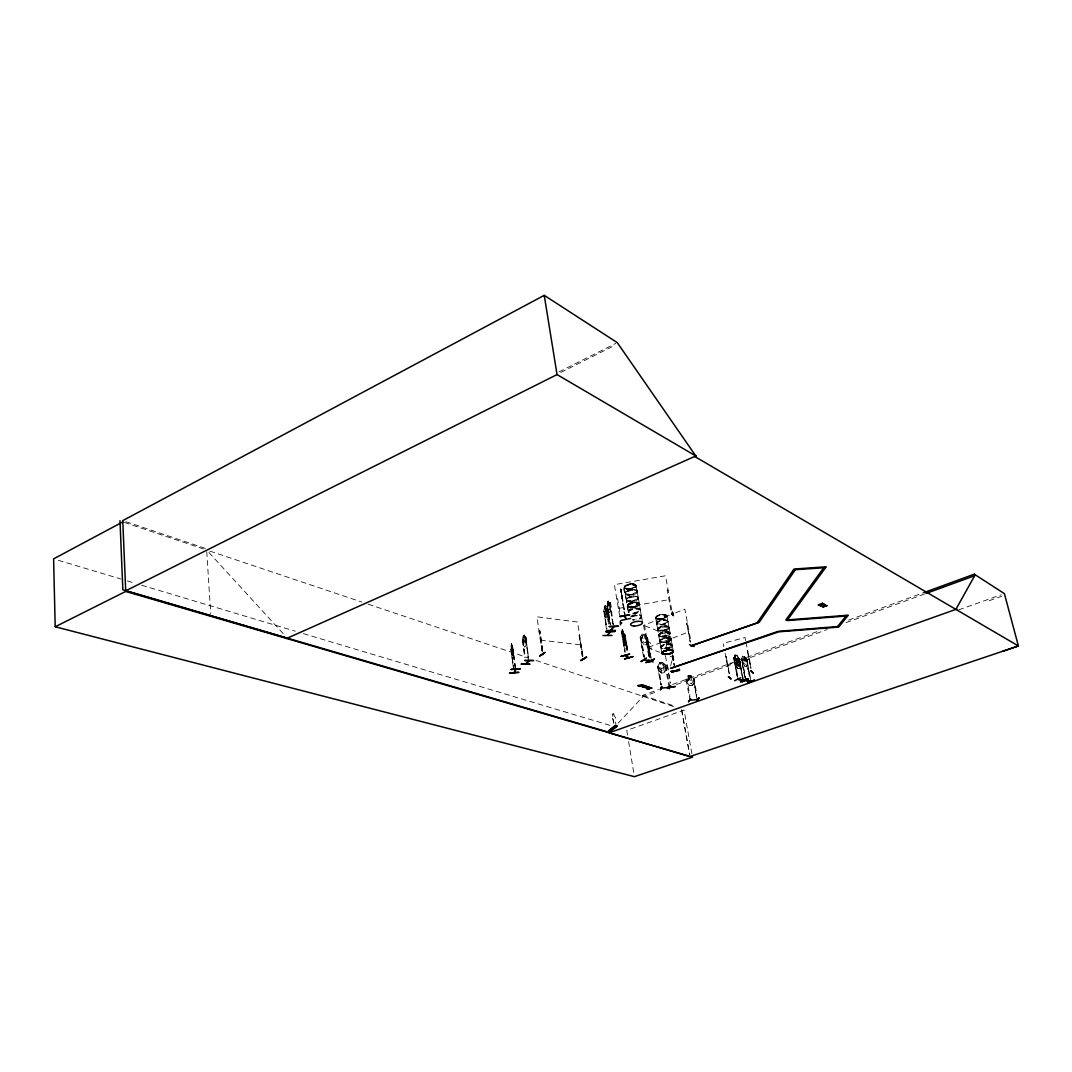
<?xml version="1.0" encoding="UTF-8"?>
<svg xmlns="http://www.w3.org/2000/svg" width="1072" height="1072" viewBox="0 0 1072 1072"><rect width="100%" height="100%" fill="white"/><g stroke="black" fill="none" stroke-linecap="round" stroke-linejoin="round"><path stroke-width="0.75" stroke-dasharray="5 3.75" d="M625.566 641.927L624.319 638.282L624.078 640.868L623.18 635.348L624.319 638.121C624.185 631.019 626.999 648.962 624.48 639.167L625.338 644.352M528.402 657.927L525.923 637.398L524.221 634.865L523.216 636.152L523.19 640.332L524.61 644.5L525.776 640.748M667.977 621.8L667.99 621.586A5.802 2.064 -10.1 0 0 659.2 621.224A5.802 2.064 -10.1 0 0 659.655 624.762A5.802 2.064 -10.1 0 0 668.003 621.519L668.982 627.241M637.21 591.543L638.229 597.479M638.336 598.069L640.359 609.66M640.44 610.357L640.426 610.357A6.164 2.251 -9.7 0 0 633.914 608.588A6.164 2.251 -9.7 0 0 628.581 612.393M673.189 650.851L672.05 644.795M736.357 658.838L736.598 663.072L738.085 664.613L738.179 661.947L736.424 658.811M669.129 627.656L671.072 638.818M659.856 641.619L661.062 647.97M641.619 616.588L641.485 617.378L641.471 616.226M637.264 591.329L636.902 590.592M641.123 637.264L644.326 656.734M628.299 611.656L626.41 600.387M607.234 606.564L607.529 601.526C612.929 595.871 611.013 624.226 613.68 625.043M607.301 611.603C605.961 628.366 609.043 604.863 605.064 605.412L603.844 611.71L604.193 611L606.98 628.688M693.41 678.536L697.095 699.614M610.41 611.415L610.732 606.43L610.33 611.496C607.422 615.341 607.02 603.08 607.529 601.526M665.377 665.484L666.677 668.995L664.466 672.707L661.598 673.015L658.181 669.92L661.638 672.894M610.102 606.189L609.258 610.129L607.824 605.908L607.663 601.593L608.561 600.32L609.633 603.375M657.632 629.264L656.654 623.663M659.682 640.855L657.766 629.88M656.533 623.046L655.635 617.606M672.345 645.505L672.198 646.135M734.99 654.925L735.191 660.566L736.839 662.818L738.099 663.045L738.943 661.29M625.11 593.03C620.326 585.634 628.634 583.235 634.101 583.972M637.25 591.355L637.13 592.012M625.834 643.508L625.901 644.714M522.506 640.935L523.19 636.085M526.352 641.016L525.896 645.88L524.757 647.086L523.029 644.594L524.664 647.086L525.856 645.8L526.446 641.016L525.856 637.331L524.221 634.972L525.374 637.987M671.206 639.287A5.829 2.01 -10.1 0 1 662.804 642.49A5.829 2.01 -10.1 0 1 662.375 639.033A5.829 2.01 -10.1 0 1 671.206 639.287L672.171 645.036M663.233 665.9L661.786 663.112L660.861 663.206L660.741 667.695L661.866 668.915L663.501 667.4M641.579 616.775L642.476 622.229M626.236 599.596L625.257 593.741L626.236 599.395M625.204 592.481L625.445 594.062M626.624 588.515L625.673 588.729M626.544 588.327L625.968 588.139M628.942 607.328L629.505 606.725L628.849 607.301M632.145 607.275L629.143 606.725M629.023 606.886L629.519 606.752M633.686 585.607L633.029 585.433L634.316 584.816M633.056 585.607L633.833 585.607M669.102 627.857L669.102 627.803A5.802 2.037 -10.1 0 0 660.312 627.455A5.802 2.037 -10.1 0 0 660.754 630.966A5.802 2.037 -10.1 0 0 669.116 627.736L668.995 628.299M634.101 583.999L636.219 585.352L635.575 586.746L632.105 588.434L627.522 589.024A6.043 2.291 -9.8 0 1 626.852 585.098A6.043 2.291 -9.8 0 1 636.125 585.526A6.043 2.291 -9.8 0 1 627.522 589.024M638.242 598.645L637.974 597.024M628.38 611.147L628.406 612.34M636.741 603.536L637.786 604.005M626.664 642.744C627.2 662.858 627.857 638.939 624.869 638.322L623.85 637.425L623.261 640.212L623.85 637.425L626.102 642.342M626.329 642.088L625.834 644.848L626.423 642.061L625.083 634.892L622.242 629.693L621.706 632.319L625.592 655.555M625.673 638.416L625.137 641.257L625.726 638.483L622.671 630.43M621.84 632.346L622.296 629.559L624.534 634.463L627.428 651.253M640.373 610.678L640.118 609.244M628.366 611.214L626.423 600.427M626.289 599.074L626.53 600.561M656.654 622.551L656.841 623.984M657.886 618.665L656.935 618.825L657.873 618.571M657.739 628.795L657.94 630.202M626.557 645.049L626.209 646.644L624.386 643.388L623.757 637.451M658.65 635.482C659.99 632.038 665.967 631.81 669.25 632.507M625.606 640.761L625.257 642.356L623.435 639.086L622.939 633.257M664.05 615.998L665.645 615.462M665.739 615.703L664.144 616.052L664.653 615.301M664.948 615.274L664.305 615.529M660.901 636.46L658.932 635.75L661.826 636.755M660.312 636.594L660.54 635.991M624.989 637.157L624.641 638.751L622.832 635.482L622.336 629.666M659.776 640.359L660.057 641.847M667.869 622.108L667.722 620.742M668.379 633.552L667.226 633.726L667.856 633.07M668.137 633.016L668.928 633.445L667.816 633.726M668.258 633.163L668.044 633.418M668.834 633.204L668.553 633.525M665.9 647.957L668.727 635.843L670.965 648.346M613.787 723.091L612.943 719.124A1.822 1.554 49.9 0 1 612.849 716.431L612.742 713.939M612.581 714.327L613.492 713.711M671.072 639.837L670.844 638.403M670.643 665.792L672.653 657.726M667.508 665.149L670.563 682.958M686.911 679.206L686.053 679.407L686.964 679.032L690.006 697.068M628.795 607.074L629.76 607.154M657.699 666.503L660.955 685.008L657.605 666.489L658.355 666.422M657.592 666.516L659.816 662.791L659.521 668.901L661.746 670.724L663.595 670.523L665.055 668.298L662.67 662.483L666.074 665.591M665.953 665.739L662.643 662.576M666.596 668.941L664.412 672.586M511.491 649.002L511.572 643.642L512.63 646.188M511.116 644.888L511.666 643.629L512.47 653.156L511.344 648.922M513.354 667.668L510.969 649.284L513.676 667.655M512.644 646.108L512.094 646.537L511.572 643.642M747.774 663.514L746.554 666.503L747.707 663.474L747.063 660.178L744.491 656.493L742.574 656.104L744.558 656.533L746.983 660.218L750.856 679.769M512.617 655.716C514.252 655.823 509.816 651.119 512.711 655.716M735.124 664.519L737.576 668.298L739.519 668.673L740.765 665.591L739.452 658.932L736.812 655.247L734.883 654.858L733.623 657.846L737.228 675.95M737.657 668.191L739.586 668.633L740.698 665.618M739.975 662.282C736.692 669.719 743.03 659.307 737.616 658.53L735.606 658.195L734.414 661.223L735.7 655.474L739.104 662.134M744.973 677.115L741.409 659.052L742.641 656.077L742.909 661.786L744.544 664.024L745.79 664.265L746.621 662.509M739.6 664.653L738.755 666.422L737.509 666.181C734.628 664.962 734.91 653.987 736.799 661.129L737.616 658.53M648.131 641.538L646.295 644.821C640.091 644.165 650.061 646.349 648.158 641.619M643.481 656.788L640.145 637.425L642.101 633.941C651.119 635.106 645.679 651.87 649.565 657.551M686.723 682.529L689.912 685.678L692.633 685.437L694.736 681.872L694.12 678.576L690.837 675.507L688.103 675.762L686.026 679.286L689.926 700.244M689.912 685.678L692.659 685.41L694.736 681.872M646.791 640.587L645.585 642.53L643.991 642.356L642.021 640.064L642.101 633.941M688.103 675.762L692.592 685.33M688.157 675.842L687.902 681.645L690.033 683.467L691.788 683.306L693.169 681.202L690.797 675.628M689.979 676.124L691.413 678.831L691.011 681.645L689.041 680.506L689.122 676.164L690.006 676.097M696.438 696.505L693.356 678.67L694.12 678.576L696.867 694.83M608.347 601.231L609.097 607.958L608.253 601.231M604.943 606.417L605.68 613.117L604.849 606.43M609.834 623.998L607.543 606.149M609.405 603.107L610.115 602.652L609.405 603.107L613.372 626.986M606.417 629.036L604.166 611.335M608.601 624.132L605.988 608.306L606.685 607.864M604.581 615.368L606.082 617.914L606.873 616.561M634.45 585.392L633.378 585.044M638.389 602.92C634.838 602.116 628.782 602.263 627.241 606.122M629.679 607.208L627.535 606.417M636.795 603.549L636.245 604.045L636.929 603.683M636.674 606.256L639.408 603.71L638.805 605.318L636.714 606.538L629.385 607.435M656.158 616.494C654.121 620.956 664.037 619.04 666.328 617.016M665.364 615.797L664.56 615.73M666.342 616.976C668.727 612.862 658.771 614.377 657.002 615.877M661.826 636.768A5.749 1.997 -10.1 0 0 670.107 633.592A5.749 1.997 -10.1 0 0 661.397 633.324A5.749 1.997 -10.1 0 0 661.826 636.768C676.861 636.286 667.963 627.817 659.267 633.954M524.315 634.865L523.216 636.152M522.252 640.909L522.881 640.52L524.61 657.498M528.55 661.022L525.615 637.371L528.71 657.605M618.129 723.198L642.905 696.773L657.726 691.373M612.554 714.582L612.889 716.391M612.943 719.124L613.841 723.064M636.848 603.925L637.344 604.085M637.532 603.764L636.982 603.951M656.158 616.467L657.015 615.904M660.767 636.339C660.861 636.567 670.777 636.768 669.866 632.668M668.62 635.026L669.504 634.678M542.74 650.235L539.899 630.899L542.794 651.977M643.749 634.704L645.424 639.354L644.058 640.56C642.865 639.595 641.538 634.396 643.816 634.664M640.145 637.425L641.043 637.331L640.332 637.304M640.976 640.775L643.95 644.62M582.257 656.399L579.215 635.683L582.873 654.778M579.885 635.763L579.027 635.803M649.967 657.431L646.617 638.121L647.448 638.081M646.617 638.121L647.595 638.028L644.5 634.249M559.035 371.863L615.797 343.375M560.763 372.466L614.537 345.492M734.883 654.858L734.307 657.739M634.45 602.236C631.622 601.446 623.529 605.814 629.385 607.409M736.866 655.287L738.447 658.771L741.797 675.347M737.013 676.057L733.757 657.86L738.166 679.434M734.226 657.994L733.489 657.994M734.414 661.156L736.92 664.921M743.164 678.616L739.385 658.945L738.581 658.985L739.452 658.932M743.941 656.881L745.12 662.469L743.646 660.928L744.008 656.841M744.571 656.453L749.475 676.512M744.745 677.223L741.476 659.092M636.714 606.511L637.894 605.948M741.208 659.24L741.945 659.226M746.983 660.205L746.246 660.218L747.117 660.164M737.576 668.298L735.07 664.533M744.571 666.087C739.479 657.015 742.829 667.333 746.554 666.503M669.317 615.274L644.46 625.003L650.315 658.69M675.534 612.836L684.861 609.191L691.038 641.753M646.161 638.698L649.391 657.283M690.167 641.954L686.696 623.167L687.393 622.899M646.992 638.631L647.662 638.363L646.818 638.564L650.222 657.216M648.346 647.354L689.041 631.797M642.905 696.773L642.677 695.366L658.382 689.631M672.533 684.459L818.686 631.046M848.555 620.125L923.984 592.561M676.553 684.499L827.182 629.532M846.022 622.658L924.466 594.035M989.175 600.709L1001.663 596.246M958.703 609.888L1001.235 594.772M633.766 585.339L634.45 585.58M631.381 603.067L629.961 603.536A6.043 2.224 -9.8 0 0 630.671 607.328A6.043 2.224 -9.8 0 0 639.274 603.898A6.043 2.224 -9.8 0 0 630.028 603.523L629.894 603.348M636.674 606.27L632.158 607.275M623.033 633.23L622.309 635.924L625.231 641.23L624.118 640.292M624.185 634.021L625.15 638.068M627.133 651.026L624.681 634.678L627.723 651.173M625.11 634.879L624.4 634.758M625.633 638.51L622.765 630.403M624.815 643.883L623.006 639.515L625.927 644.821M623.663 640.426L623.998 643.803L626.691 649.163M727.312 664.653L749.288 658.905M726.133 656.252L729.442 673.645L725.771 656.345M747.238 650.597L750.802 668.191L747.613 650.49M634.235 585.66L633.324 585.727M637.451 604.273L636.902 604.219M664.707 636.527L666.168 636.205M620.782 590.056L621.318 592.896M621.559 595.456C626.021 618.584 618.772 574.11 621.626 595.295M620.916 590.444L620.661 589.037L624.654 614.296M620.809 591.664L621.211 592.561M624.695 616.293L620.661 589.037L625.217 614.457M618.37 608.427L669.826 599.529M667.24 590.203L668.111 590.056L667.253 590.324L670.844 610.075M664.091 632.105L665.565 631.917M632.882 602.437L637.277 602.343L639.448 604.005M637.063 603.442L637.733 603.898M664.814 615.301L665.618 615.475M661.612 672.988L659.816 662.791L662.67 662.483L664.479 672.667M659.803 662.818L662.657 662.509M693.195 678.804L693.919 678.75M603.576 611.697L605.064 605.412M609.392 612.675L607.878 610.236M605.064 605.533L606.672 611.375L605.841 615.274L604.166 606.792M606.953 606.551L607.583 605.854L610.665 625.231M667.615 633.686L667.95 633.726M661.799 636.54A5.708 1.983 -10.1 0 0 670.027 633.378A5.708 1.983 -10.1 0 0 661.37 633.123A5.708 1.983 -10.1 0 0 661.799 636.54L663.193 636.473M664.774 615.998L664.091 615.891M634.503 602.531L636.004 602.491M637.049 604.219L636.326 604.112M525.963 637.331L525.213 637.733M637.358 603.456L638.041 603.737M627.522 588.997L624.065 587.496M540.355 640.091L581.118 644.888M539.899 630.899L539.015 630.926L542.271 651.763M738.863 665.297L736.853 664.962L734.4 661.169M741.878 658.891L745.482 677.209M746.635 660.017L749.703 676.419M737.75 676.043L734.213 657.699M628.299 606.886L629.344 607.181M58.397 560.308L120.841 578.987M127.246 580.903L135.246 583.302M141.651 585.218L295.349 631.207M303.363 633.606L610.745 725.583M124.392 522.439L203.492 548.958M209.831 551.088L361.813 602.035M368.138 604.166L528.04 657.779M535.946 660.432L674.703 706.944M125.92 521.702L206.588 548.797M642.677 695.366L675.28 706.327M647.434 647.595L659.521 652.218M670.094 656.265L673.122 657.417M646.657 641.19L650.074 642.517L651.213 649.042M671.688 649.578L667.494 647.957L666.355 641.552L670.536 643.2M645.063 625.847L669.196 635.535L671.434 648.037M686.696 623.167L690.328 642.021M659.615 636.393L658.623 635.227M669.236 632.534L669.906 632.909M638.389 602.933L639.1 603.348M613.653 713.831L614.484 716.418A1.822 1.554 49.9 0 1 615.261 719.111L615.998 725.717M625.579 648.225L626.785 649.136M622.055 632.239L625.338 652.205M624.721 634.329L627.428 650.945M624.105 634.088L622.899 633.15L624.145 636.741L624.011 634.048M639.046 603.08L639.421 603.951M208.906 552.469L285.098 635.709M737.536 658.57L740.109 662.295M628.299 612.166L628.313 612.166A6.164 2.251 -9.7 0 1 635.039 608.775A6.164 2.251 -9.7 0 1 640.239 610.893A6.164 2.251 -9.7 0 1 631.716 613.573M668.74 626.825L669.116 627.482M660.875 647.622L661.853 652.808M637.076 590.927L636.058 585.299A6.017 2.278 -9.8 0 0 626.839 584.883A6.043 2.291 -9.8 0 0 627.495 588.809A6.043 2.291 -9.8 0 0 636.085 585.312A6.043 2.291 -9.8 0 0 626.825 584.897A6.017 2.278 -9.8 0 0 627.495 588.783A6.017 2.278 -9.8 0 0 636.058 585.299M667.816 620.916L667.843 621.01A5.708 2.023 -10.1 0 1 659.575 624.051A5.708 2.023 -10.1 0 1 659.133 620.554A5.708 2.023 -10.1 0 1 667.789 620.862L666.838 615.663A5.682 2.037 -10.1 0 0 658.208 615.355A5.682 2.037 -10.1 0 0 658.664 618.866A5.682 2.037 -10.1 0 0 666.838 615.663M620.5 591.811L620.688 589.158L624.614 612.929M738.93 658.744L742.655 678.522M621.613 595.161L622.497 598.98L622.363 597.479M621.599 594.558L622.095 596.809L621.974 595.724M745.643 640.6L745.04 637.545L723.198 643.347L723.828 646.617M745.951 642.128L751.177 668.097M746.769 660.312L750.641 679.862M741.73 659.334L745.911 680.586M739.09 659.079L742.95 678.723M725.087 653.17L729.148 673.819M621.063 590.324L621.881 594.625M616.802 599.06L617.646 598.792L620.447 615.408M671.715 609.928L665.511 575.785L614.377 584.655L619.576 615.556M691.922 753.884L684.03 710.079L626.758 730.38L627.549 735.164M673.002 655.233L674.77 665.029M672.586 655.072L674.502 665.122M672.586 655.595L674.342 665.39M672.09 654.59L674.033 665.431M672.211 655.917L673.672 664.077M681.779 710.012L689.832 754.889M681.497 709.852L689.591 754.969M665.431 655.796L670.268 682.998M665.993 665.632L669.812 687.152M665.122 665.417L669.035 687.232M658.355 666.168L661.692 685.021M651.173 658.503L647.595 638.028L650.999 658.436M647.26 638.202L650.624 657.498M643.548 625.244L649.123 657.391M641.391 615.971L640.426 610.424A6.164 2.251 -9.7 0 1 631.663 613.238M640.815 637.492L644.701 660.084M640.279 637.224L643.669 656.667M624.212 587.349L625.123 592.843M621.465 632.467L624.748 652.071M609.821 602.732L613.358 625.056M607.208 606.203L610.156 623.984M606.591 607.864L609.164 623.783M628.607 741.556L634.128 775.069M606.243 607.958L608.923 624.118M603.817 611.362L606.725 629.023M582.94 656.479L577.527 622.028L536.938 616.829L542.084 651.883M579.215 635.683L582.444 656.278M522.935 640.265L525.28 657.618M522.546 640.587L524.972 657.618M512.55 646.121L515.525 667.655M512.483 646.148L515.391 667.963M512.215 646.215L515.31 669.625M510.969 649.284L513.475 667.374M206.762 551.665L210.728 614.109M511.197 644.808L511.13 649.592M632.252 616.762A6.07 2.184 -9.7 0 1 640.105 615.971A6.07 2.184 -9.7 0 1 640.091 618.906M632.132 616.346A6.164 2.224 -9.7 0 1 640.6 615.717A6.164 2.224 -9.7 0 1 638.899 619.093M634.343 620.112A6.164 2.224 -9.7 0 1 632.842 620.139M630.885 616.212A6.07 2.198 -9.7 0 1 640.775 615.221A6.07 2.198 -9.7 0 1 635.79 619.16M634.235 619.348A6.07 2.198 -9.7 0 1 632.761 619.388M628.487 612.554A6.057 2.211 -9.7 0 1 635.616 609.151A6.057 2.211 -9.7 0 1 639.837 611.697A6.057 2.211 -9.7 0 1 630.524 613.787M630.885 616.574A6.164 2.224 -9.7 0 1 640.533 615.368A6.164 2.224 -9.7 0 1 637.411 619.227M634.276 619.763A6.164 2.224 -9.7 0 1 632.775 619.804M629.304 612.393A6.057 2.211 -9.7 0 1 632.828 608.454A6.057 2.211 -9.7 0 1 640.225 609.767A6.057 2.211 -9.7 0 1 631.636 612.809M661.88 648.721A5.749 1.956 -10 0 1 664.01 645.558A5.749 1.956 -10 0 1 671.876 645.331A5.749 1.956 -10 0 1 668.352 648.533M662.71 648.64A5.829 1.983 -10.1 0 1 663.461 645.331A5.829 1.983 -10.1 0 1 672.064 645.076A5.829 1.983 -10.1 0 1 666.851 648.506M739.412 665.94L737.616 663.595L736.665 665.498L737.201 663.059L735.687 660.325L737.442 662.617L738.353 660.834L737.858 663.179L739.412 666.007M525.052 640.198C523.739 648.52 522.801 626.798 525.052 640.198M624.882 639.234C623.489 642.865 622.443 625.472 624.882 639.234M511.585 644.594L512.282 651.079L511.585 644.594M513.193 654.55L513.153 649.766L513.193 654.55M668.003 621.264L667.977 621.251A5.802 2.064 -10.1 0 0 659.146 620.902A5.802 2.064 -10.1 0 0 659.602 624.44A5.802 2.064 -10.1 0 0 667.95 621.197L668.017 621.318M671.193 639.033L671.179 639.006A5.829 2.01 -10.1 0 0 662.308 638.711A5.829 2.01 -10.1 0 0 662.751 642.168A5.829 2.01 -10.1 0 0 671.139 638.966L671.219 639.086M637.224 591.181L637.197 591.154A6.124 2.305 -9.8 0 0 627.777 590.699A6.124 2.305 -9.8 0 0 628.447 594.625A6.124 2.305 -9.8 0 0 637.17 591.101M638.363 597.707L638.336 597.68A6.137 2.278 -9.8 0 0 628.889 597.238A6.137 2.278 -9.8 0 0 629.559 601.137A6.137 2.278 -9.8 0 0 638.309 597.627M668.955 627.187L668.941 627.16A5.722 2.01 -10.1 0 1 660.674 630.256A5.722 2.01 -10.1 0 1 660.231 626.785A5.722 2.01 -10.1 0 1 668.915 627.066M671.032 638.738L671.018 638.711A5.735 1.97 -10.1 0 1 662.724 641.766A5.735 1.97 -10.1 0 1 662.295 638.363A5.735 1.97 -10.1 0 1 670.992 638.617M637.049 590.833L637.036 590.806A6.03 2.265 -9.8 0 1 628.42 594.21A6.03 2.265 -9.8 0 1 627.763 590.337A6.03 2.265 -9.8 0 1 637.009 590.739M638.175 597.359L638.175 597.332A6.043 2.251 -9.8 0 1 629.532 600.722A6.043 2.251 -9.8 0 1 628.875 596.876A6.043 2.251 -9.8 0 1 638.148 597.265M672.144 644.942L672.117 644.915A5.735 1.956 -10.1 0 0 663.421 644.647A5.735 1.956 -10.1 0 0 663.836 648.024A5.735 1.956 -10.1 0 0 672.117 644.888L672.131 644.915M671.193 639.662L671.166 639.636A5.735 1.97 -10.1 0 0 662.483 639.421A5.735 1.97 -10.1 0 0 662.911 642.811A5.735 1.97 -10.1 0 0 671.179 639.662L671.179 639.636M669.102 628.112L669.089 628.085A5.735 2.01 -10.1 0 0 660.419 627.83A5.735 2.01 -10.1 0 0 660.861 631.287A5.735 2.01 -10.1 0 0 669.102 628.112L669.102 628.085A5.722 2.01 -10.1 0 1 660.861 631.287A5.722 2.01 -10.1 0 1 660.419 627.83A5.722 2.01 -10.1 0 1 669.089 628.112M667.99 621.894L667.977 621.867A5.708 2.023 -10.1 0 0 659.32 621.599A5.708 2.023 -10.1 0 0 659.762 625.083A5.708 2.023 -10.1 0 0 667.977 621.894M638.349 598.364L638.336 598.323A6.043 2.251 -9.8 0 1 629.72 601.807A6.043 2.251 -9.8 0 1 629.063 597.975A6.043 2.251 -9.8 0 1 638.336 598.364L638.336 598.297M637.21 591.838L637.21 591.798A6.03 2.265 -9.8 0 1 628.607 595.308A6.03 2.265 -9.8 0 1 627.951 591.436A6.03 2.265 -9.8 0 1 637.197 591.838L637.21 591.771M629.612 601.472A6.137 2.278 -9.8 0 0 638.363 597.962A6.137 2.278 -9.8 0 0 628.956 597.573A6.137 2.278 -9.8 0 0 629.612 601.472M630.604 606.913A6.043 2.224 -9.8 0 0 639.207 603.482A6.03 2.224 -9.8 0 0 629.961 603.107A6.043 2.224 -9.8 0 0 630.604 606.913A6.03 2.224 -9.8 0 0 639.193 603.469A6.043 2.224 -9.8 0 0 629.961 603.121A6.03 2.224 -9.8 0 0 630.604 606.899M627.589 589.332A6.017 2.278 -9.8 0 0 636.152 585.861A6.003 2.278 -9.8 0 0 626.932 585.433A6.017 2.278 -9.8 0 0 627.589 589.332A6.003 2.278 -9.8 0 0 636.138 585.848A6.017 2.278 -9.8 0 0 626.932 585.446A6.003 2.278 -9.8 0 0 627.602 589.319M628.5 594.96A6.124 2.305 -9.8 0 0 637.224 591.449A6.124 2.305 -9.8 0 0 627.83 591.034A6.124 2.305 -9.8 0 0 628.5 594.96M630.765 607.891A6.043 2.224 -9.8 0 0 639.381 604.461A6.03 2.211 -9.8 0 0 630.122 604.085A6.03 2.211 -9.8 0 0 630.778 607.878A6.03 2.211 -9.8 0 0 639.368 604.447A6.043 2.224 -9.8 0 0 630.122 604.099A6.043 2.224 -9.8 0 0 630.765 607.891M630.698 607.569A6.07 2.238 -9.8 0 0 639.354 604.112A6.07 2.238 -9.8 0 0 630.041 603.75A6.07 2.238 -9.8 0 0 630.698 607.569M661.732 636.138A5.695 1.983 -10.1 0 0 669.946 632.989A5.695 1.983 -10.1 0 0 661.303 632.721A5.708 1.983 -10.1 0 0 661.732 636.152A5.708 1.983 -10.1 0 0 669.96 632.989A5.708 1.983 -10.1 0 0 661.303 632.735A5.695 1.983 -10.1 0 0 661.732 636.138M658.757 619.375A5.682 2.037 -10.1 0 0 666.931 616.199A5.682 2.037 -10.1 0 0 658.315 615.891A5.682 2.037 -10.1 0 0 658.757 619.375M658.677 619.093A5.722 2.05 -10.1 0 0 666.918 615.877A5.722 2.05 -10.1 0 0 658.235 615.569A5.722 2.05 -10.1 0 0 658.677 619.093M660.674 630.242A5.722 2.01 -10.1 0 0 668.901 627.066A5.722 2.01 -10.1 0 0 660.245 626.785A5.722 2.01 -10.1 0 0 660.674 630.242M660.7 630.644A5.802 2.037 -10.1 0 0 669.062 627.415A5.802 2.037 -10.1 0 0 660.258 627.133A5.802 2.037 -10.1 0 0 660.7 630.644M661.906 637.063A5.708 1.983 -10.1 0 0 670.121 633.914A5.708 1.983 -10.1 0 0 661.478 633.646A5.708 1.983 -10.1 0 0 661.906 637.063M663.863 648.413A5.829 1.983 -10.1 0 0 672.265 645.237A5.829 1.983 -10.1 0 0 663.434 644.996A5.829 1.983 -10.1 0 0 663.863 648.413"/><path stroke-width="1.5" d="M521.26 664.077L530.024 664.198L521.26 664.037M730.876 678.857L728.464 676.62M675.347 686.428L666.811 687.688L675.32 686.589M514.466 672.533L515.766 669.263L514.346 672.613M653.625 659.736L645.826 662.536M748.511 678.884L741.998 681.805M742.253 681.805L748.256 678.911M734.575 680.733L740.752 677.745M509.589 672.908L518.727 672.251M653.103 662L648.292 660.205M646.322 658.221L640.989 661.518M641.324 661.531L646.349 658.181M545.058 652.473L539.792 656.01M539.712 655.93L544.71 652.513M609.874 632.024L610.544 631.663L607.569 635.053M624.547 616.025L626.048 618.986M610.491 631.73L607.449 635.348M610.812 630.296L613.653 626.597M611.161 629.961L613.975 626.638M613.372 626.986L614.028 626.624M626.115 619.268L624.963 615.918M688.787 701.664L690.757 698.877L688.412 701.745M660.352 689.644L661.88 686.562L660.392 689.604M660.754 689.51L661.518 686.67M620.286 621.17L620.5 624.802M628.849 657.699L625.231 655.327L628.554 657.793M628.487 657.766L628.835 657.659M670.871 671.42L679.635 670.308L670.844 671.528M602.96 635.522L611.991 635.428M606.363 630.51L615.449 630.403M743.553 680.264L737.911 679.233M669.853 687.246L661.37 688.197M511.076 669.37L520.268 668.727M518.66 672.492L509.535 673.109M520.201 668.955L511.022 669.491M955.889 609.378L974.676 575.718L974.287 574.177L923.984 592.561M689.953 700.23L697.899 699.534M795.357 569.714L759.351 622.068L692.271 645.451L758.413 622.631L757.596 622.202L794.044 569.031L826.164 566.793L787.009 620.608L846.022 616.052M823.698 567.745L785.789 620.031L848.3 615.207L838.652 627.107L778.862 631.81L670.509 668.392L778.071 631.368L837.513 626.557M609.338 626.544L618.584 626.236L609.191 626.638M614.926 631.502L605.747 631.81L615.087 631.301M614.35 726.159L615.181 726.119L609.11 730.957M610.638 730.943L617.164 726.106L616.333 726.146M836.964 627.241L846.599 615.341M675.038 670.683L675.802 670.724M524.838 660.446L533.601 660.513L524.677 660.526M525.856 663.809L528.885 660.674M525.856 664.131L529.193 660.674M620.701 622.926L621.8 622.859L620.902 622.872M671.702 614.256L672.372 614.149M614.645 726.146L608.467 731.077L614.939 726.025M609.003 731.077L615.14 726.146M610.973 731.05L616.976 726.012M650.57 661.397L649.82 661.344M650.65 661.089L651.267 660.727M691.815 645.746L690.984 646.014M543.156 654.443L542.378 654.376L543.102 654.456M644.728 660.097L644.366 659.87M582.686 658.851L583.557 658.757M586.263 657.096L580.783 660.526L586.612 657.163M581.145 660.513L586.625 657.216M648.774 662.268L654.429 659.052M649.069 662.308L654.389 658.985M1002.521 651.361L1018.4 645.974L694.683 456.471L695.795 455.962L617.284 342.625L544.228 295.336L122.757 520.63L125.732 591.436L55.195 626.772L53.6 558.874L122.811 521.917M694.763 456.511L695.889 456.015L557.051 374.584L125.705 590.833L609.834 732.551M740.631 681.832L746.608 678.79M748.068 682.864L754.567 680.05L748.028 682.797M286.519 638.523L695.795 455.962M646.027 662.576L653.411 659.722M694.2 646.537L689.47 644.58M671.997 672.064L679.46 669.33M672.238 672.251L679.447 669.424M926.034 593.459L974.676 575.718M956.814 609.057L609.11 732.819L688.304 756.108M690.127 756.497L1018.4 645.974L1004.384 593.647L974.287 574.177M691.199 645.974L691.681 645.625M542.553 654.228L543.29 654.295M583.342 658.932L582.645 658.824M621.13 656.479L629.693 654.054L621.09 656.332M624.453 658.838L633.123 656.613L624.601 659.012M643.2 685.45L640.56 686.16L643.857 685.598L642.048 686.67L644.902 685.611L643.414 685.222M750.882 670.858L753.254 673.082M730.957 678.911L728.478 676.606M743.285 680.372L737.576 679.34M745.549 680.372L751.15 681.363M751.016 681.511L745.415 680.519M629.586 614.872L619.804 616.614L629.545 614.738M621.103 620.433L630.711 618.37M672.385 612.259L673.283 615.69L672.439 612.125M671.581 614.122L672.466 613.975M793.468 569.848L825.561 567.611M644.044 660.03L651.441 660.58L650.57 660.674M740.39 681.725L746.568 678.857M55.195 626.772L634.396 776.664L692.512 757.14L125.732 591.436M287.336 638.162L122.838 589.761L119.997 520.711M616.614 726.119L610.437 731.05L611.295 731.037M751.097 670.737L753.281 673.136M698.756 697.725L696.84 700.579M544.228 295.336L557.051 374.584M645.103 687.326L646.51 687.407L645.103 687.326M647.81 687.045L644.607 687.433L647.81 687.045M649.324 687.541L646.952 688.05L649.324 687.541M649.739 687.38C646.295 692.15 644.661 686.12 649.739 687.38M670.563 685.651L669.29 688.653L670.563 685.651M648.332 688.613L651.816 688.103L648.332 688.613M648.855 688.586L651.294 688.103L648.855 688.586M698.877 698.046L696.974 700.941L698.877 698.046M644.728 686.589L643.964 687.326L644.205 686.656L642.302 686.75L645.143 685.691L644.902 686.388L646.818 686.281L644.728 686.589M822.586 603.241L818.164 604.93L820.804 604.729L819.946 605.827L824.408 604.166L821.715 604.367L822.586 603.241M825.413 604.675L820.991 606.35L823.631 606.136L822.773 607.234L827.209 605.586L824.529 605.787L825.413 604.675M637.8 685.571L639.394 686.428L642.356 684.727L637.8 685.571M633.874 626.008A6.07 2.171 -9.7 0 0 642.53 622.618A6.07 2.171 -9.7 0 0 633.244 622.296A6.07 2.171 -9.7 0 0 633.874 626.008M664.948 654.335A5.762 1.943 -10 0 0 673.27 651.2A5.762 1.943 -10 0 0 664.533 650.985A5.762 1.943 -10 0 0 664.948 654.335A5.735 1.93 -10 0 0 673.243 651.213A5.735 1.93 -10 0 0 664.546 650.999A5.762 1.943 -10 0 0 664.962 654.349A5.762 1.943 -10 0 0 673.27 651.213A5.762 1.943 -10 0 0 664.546 650.999A5.749 1.943 -10 0 0 664.962 654.335A5.749 1.943 -10 0 0 673.256 651.227A5.749 1.943 -10 0 0 664.546 651.012A5.735 1.93 -10 0 0 664.962 654.322"/></g></svg>
